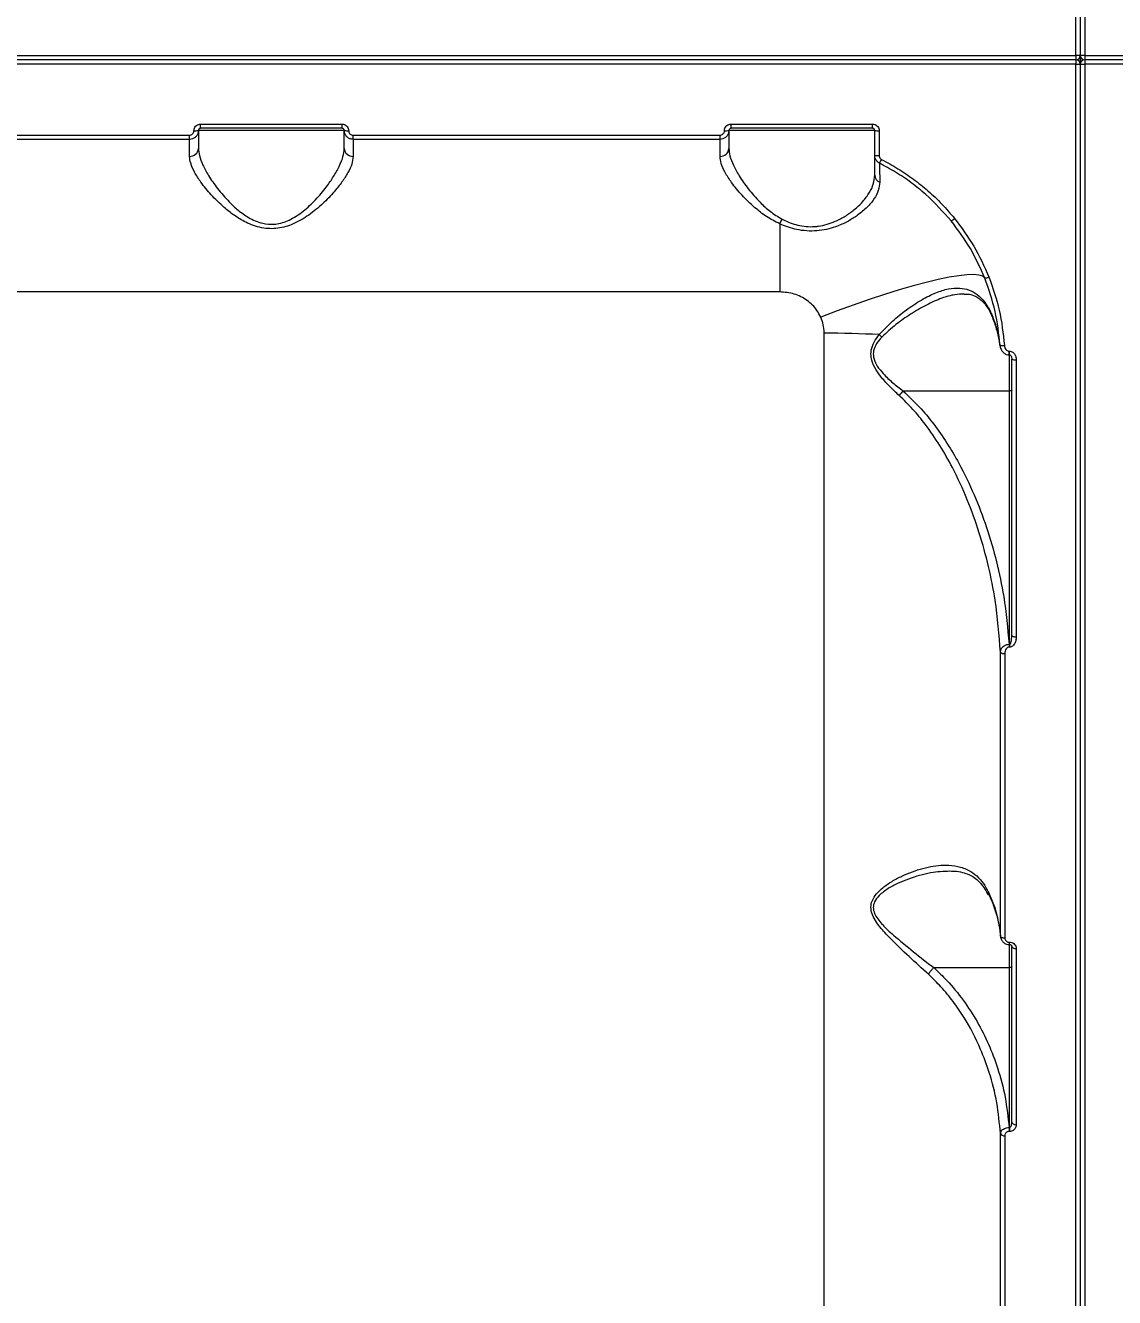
# Model space of a CAD drawing. Header units: millimetres. Extents: x -8760 to 8364, y -7998 to 7451.
# Drawn here: x 2222.8 to 2469.1, y -2688.5 to -2400.8 of the extents above; entities that cross this region are included whole.
import ezdxf

# ---------------------------------------------------------------- set-up
doc = ezdxf.new("R2010")
doc.units = ezdxf.units.MM
for name, color, linetype in [('DIKOM_ОБЪЕКТ', 7, 'Continuous'), ('DIKOM_РАЗМЕР_ЗОНА', 7, 'Continuous'), ('DIKOM_РАЗМЕР_ОБЪЕКТА', 7, 'Continuous')]:
    doc.layers.add(name, color=color, linetype=linetype)
doc.styles.add('style1', font='arial.ttf', dxfattribs={"width": 0.8})
doc.dimstyles.new('1-50', dxfattribs={"dimtxt": 300, "dimasz": 200, "dimexe": 100, "dimexo": 0, "dimgap": 100, "dimtad": 1, "dimtxsty": 'style1', "dimcen": 200, "dimclrd": 7, "dimclre": 7, "dimclrt": 7, "dimadec": 1, "dimazin": 2, "dimtfac": 1, "dimtmove": 0, "dimatfit": 2, "dimfxl": 0, "dimlwd": 25, "dimlwe": 18, "dimarcsym": 0})

# ---------------------------------------------------------------- blocks, each defined once
blk = doc.blocks.new('*D21')
at = {"layer": 'Defpoints', "color": 0, "transparency": 16777216}
for p in [(-7755.65, -10.55), (8364.4, -2410.44), (8364.4, -7897.56)]:
    blk.add_point(p, dxfattribs=at)
at = {"layer": 'DIKOM_РАЗМЕР_ЗОНА', "color": 7, "lineweight": 18, "transparency": 16777216}
for p, q in [((-7755.65, -10.55), (-7755.65, -7997.56)), ((8364.4, -2410.44), (8364.4, -7997.56))]:
    blk.add_line(p, q, dxfattribs=at)
at = {"layer": 'DIKOM_РАЗМЕР_ЗОНА', "color": 7, "lineweight": 25, "transparency": 16777216}
blk.add_line((-7555.65, -7897.56), (8164.4, -7897.56), dxfattribs=at)
at = {"layer": 'DIKOM_РАЗМЕР_ЗОНА', "color": 7, "transparency": 16777216}
for points in [[(-7555.65, -7864.23), (-7555.65, -7930.9), (-7755.65, -7897.56)], [(8164.4, -7864.23), (8164.4, -7930.9), (8364.4, -7897.56)]]:
    blk.add_solid(points, dxfattribs=at)
at = {"layer": 'DIKOM_РАЗМЕР_ЗОНА', "color": 7, "transparency": 16777216, "insert": (1040.74, -7644.39), "char_height": 300, "attachment_point": 5, "style": 'style1'}
blk.add_mtext('16100', dxfattribs=at)
blk = doc.blocks.new('*D19')
at = {"layer": 'Defpoints', "color": 0, "transparency": 16777216}
for p in [(-5756.7, -306.55), (6365.48, -2710.55), (6365.48, -7111.41)]:
    blk.add_point(p, dxfattribs=at)
at = {"layer": 'DIKOM_РАЗМЕР_ОБЪЕКТА', "color": 7, "lineweight": 18, "transparency": 16777216}
for p, q in [((-5756.7, -306.55), (-5756.7, -7211.41)), ((6365.48, -2710.55), (6365.48, -7211.41))]:
    blk.add_line(p, q, dxfattribs=at)
at = {"layer": 'DIKOM_РАЗМЕР_ОБЪЕКТА', "color": 7, "lineweight": 25, "transparency": 16777216}
blk.add_line((-5556.7, -7111.41), (6165.48, -7111.41), dxfattribs=at)
at = {"layer": 'DIKOM_РАЗМЕР_ОБЪЕКТА', "color": 7, "transparency": 16777216}
for points in [[(-5556.7, -7078.08), (-5556.7, -7144.75), (-5756.7, -7111.41)], [(6165.48, -7078.08), (6165.48, -7144.75), (6365.48, -7111.41)]]:
    blk.add_solid(points, dxfattribs=at)
at = {"layer": 'DIKOM_РАЗМЕР_ОБЪЕКТА', "color": 7, "transparency": 16777216, "insert": (1047.24, -6858.24), "char_height": 300, "attachment_point": 5, "style": 'style1'}
blk.add_mtext('12100', dxfattribs=at)

msp = doc.modelspace()

# ---------------------------------------------------------------- linework, layer by layer
at = {"layer": 'DIKOM_ОБЪЕКТ', "color": 7, "linetype": 'Continuous', "lineweight": 15}
for p, q in [((2460.392, -2407.552), (2460.392, -1988.554)), ((2461.392, -1989.554), (2461.392, -2407.554)), ((2462.391, -1988.554), (2462.391, -2407.552)), ((1976.392, -2407.552), (2460.392, -2407.552)), ((2460.392, -2407.552), (2460.392, -2408.554)), ((2461.392, -2407.554), (2461.392, -2409.554)), ((2462.391, -2407.552), (2946.392, -2407.552)), ((2462.391, -2407.552), (2462.391, -2408.554)), ((2460.392, -2408.554), (1976.392, -2408.554)), ((2460.392, -2409.557), (1976.392, -2409.557)), ((2460.392, -2408.554), (2460.392, -2409.557)), ((2460.392, -2828.554), (2460.392, -2409.557)), ((2461.392, -2409.554), (2461.392, -2827.554)), ((2946.392, -2408.554), (2462.391, -2408.554)), ((2462.391, -2408.554), (2462.391, -2409.557)), ((2946.392, -2409.557), (2462.391, -2409.557)), ((2462.391, -2409.557), (2462.391, -2828.554)), ((2176.892, -2425.595), (2259.892, -2425.595)), ((2259.892, -2426.554), (2259.892, -2425.595)), ((2261.891, -2424.554), (2261.891, -2428.605)), ((2294.892, -2424.554), (2261.891, -2424.554)), ((2262.392, -2423.089), (2294.391, -2423.089)), ((2262.392, -2424.054), (2262.392, -2423.089)), ((2294.391, -2424.054), (2262.392, -2424.054)), ((2294.391, -2424.054), (2294.391, -2423.089)), ((2294.892, -2428.605), (2294.892, -2424.554)), ((2296.892, -2425.595), (2379.892, -2425.595)), ((2296.892, -2426.554), (2296.892, -2425.595)), ((2379.892, -2426.554), (2379.892, -2425.595)), ((2381.892, -2424.554), (2381.892, -2428.605)), ((2414.892, -2424.554), (2381.892, -2424.554)), ((2382.392, -2423.089), (2414.392, -2423.089)), ((2382.392, -2424.054), (2382.392, -2423.089)), ((2414.392, -2424.054), (2382.392, -2424.054)), ((2414.392, -2424.054), (2414.392, -2423.089)), ((2414.892, -2430.167), (2414.892, -2424.554)), ((2415.892, -2424.592), (2415.892, -2430.219)), ((2259.892, -2426.554), (2176.892, -2426.554)), ((2259.892, -2430.412), (2259.892, -2426.554)), ((2296.892, -2426.554), (2296.892, -2430.412)), ((2379.892, -2426.554), (2296.892, -2426.554)), ((2379.892, -2430.412), (2379.892, -2426.554)), ((2393.391, -2445.648), (2393.391, -2461.057)), ((2393.391, -2461.057), (2043.392, -2461.057)), ((2441.494, -2466.705), (2441.504, -2466.728)), ((2403.442, -2790.554), (2403.442, -2470.402)), ((2445.297, -2474.458), (2445.392, -2474.458)), ((2445.297, -2475.301), (2445.297, -2474.458)), ((2445.392, -2475.301), (2445.392, -2474.458)), ((2445.297, -2475.301), (2445.392, -2475.301)), ((2445.392, -2483.471), (2445.392, -2475.291)), ((2445.891, -2538.755), (2445.891, -2476.238)), ((2446.892, -2476.4), (2446.892, -2539.066)), ((2421.279, -2483.471), (2445.392, -2483.471)), ((2445.392, -2540.76), (2445.392, -2483.471)), ((2445.27, -2540.76), (2445.392, -2540.76)), ((2445.27, -2540.76), (2445.27, -2541.407)), ((2445.392, -2540.76), (2445.392, -2541.407)), ((2443.334, -2606.749), (2443.334, -2542.569)), ((2444.332, -2542.866), (2444.332, -2607.187)), ((2445.392, -2541.407), (2445.27, -2541.407)), ((2443.268, -2606.458), (2443.302, -2606.883)), ((2445.359, -2608.16), (2445.392, -2608.16)), ((2445.359, -2608.684), (2445.359, -2608.16)), ((2445.359, -2608.684), (2445.392, -2608.684)), ((2445.392, -2608.684), (2445.392, -2608.16)), ((2445.392, -2613.907), (2445.392, -2608.683)), ((2445.891, -2648.866), (2445.891, -2609.097)), ((2446.892, -2609.576), (2446.892, -2649.439)), ((2428.232, -2613.907), (2445.392, -2613.907)), ((2445.392, -2650.061), (2445.392, -2613.907)), ((2445.288, -2650.061), (2445.392, -2650.061)), ((2445.288, -2650.061), (2445.288, -2650.961)), ((2445.392, -2650.061), (2445.392, -2650.961)), ((2443.334, -2717.221), (2443.334, -2651.39)), ((2444.332, -2651.927), (2444.332, -2717.904)), ((2445.392, -2650.961), (2445.288, -2650.961))]:
    msp.add_line(p, q, dxfattribs=at)
at = {"layer": 'DIKOM_ОБЪЕКТ', "color": 7, "linetype": 'Continuous', "lineweight": 15, "flags": 128}
for points in [[(2439.785, -2457.938), (2439.308, -2457.524), (2438.469, -2457.26), (2437.276, -2457.151), (2435.742, -2457.196), (2433.882, -2457.396), (2431.714, -2457.749), (2429.259, -2458.251), (2426.541, -2458.897), (2423.589, -2459.681), (2420.429, -2460.595), (2417.095, -2461.63), (2413.618, -2462.776), (2410.033, -2464.021), (2406.376, -2465.353), (2402.682, -2466.76)], [(2441.438, -2466.376), (2441.468, -2466.627), (2441.494, -2466.705)], [(2445.891, -2483.305), (2445.882, -2483.338), (2445.854, -2483.369), (2445.807, -2483.397), (2445.745, -2483.422), (2445.669, -2483.443), (2445.583, -2483.458), (2445.489, -2483.468), (2445.392, -2483.471)], [(2445.891, -2538.755), (2445.911, -2538.816), (2445.968, -2538.874), (2446.06, -2538.928), (2446.185, -2538.975), (2446.336, -2539.013), (2446.509, -2539.042), (2446.696, -2539.06), (2446.892, -2539.066)], [(2443.334, -2606.749), (2443.365, -2606.836), (2443.43, -2606.919), (2443.527, -2606.995), (2443.651, -2607.061), (2443.799, -2607.115), (2443.966, -2607.154), (2444.146, -2607.179), (2444.332, -2607.187)], [(2445.891, -2609.097), (2445.911, -2609.191), (2445.968, -2609.28), (2446.06, -2609.363), (2446.185, -2609.436), (2446.336, -2609.495), (2446.509, -2609.54), (2446.696, -2609.567), (2446.892, -2609.576)], [(2445.891, -2613.746), (2445.882, -2613.777), (2445.854, -2613.807), (2445.807, -2613.835), (2445.745, -2613.859), (2445.669, -2613.88), (2445.583, -2613.894), (2445.489, -2613.904), (2445.392, -2613.907)], [(2445.891, -2648.866), (2445.911, -2648.978), (2445.968, -2649.085), (2446.06, -2649.184), (2446.185, -2649.271), (2446.336, -2649.343), (2446.509, -2649.396), (2446.696, -2649.428), (2446.892, -2649.439)]]:
    msp.add_lwpolyline(points, dxfattribs=at)
at = {"layer": 'DIKOM_ОБЪЕКТ', "color": 7, "linetype": 'Continuous', "lineweight": 15}
for centre, radius, start, end in [((2460.644, -2511.473), 103.922, 89.58774, 90.13904), ((2460.392, -2407.554), 1, 270, 0), ((2462.139, -2511.509), 103.958, 89.86106, 90.41217), ((2462.392, -2407.554), 1, 180, 270), ((2460.392, -2409.554), 1, 0, 90), ((2460.64, -2303.917), 105.64, 269.86545, 270.40778), ((2462.392, -2409.554), 1, 90, 180), ((2462.143, -2303.879), 105.678, 269.59232, 270.13446), ((2261.141, -2418.023), 6.574, 267.82191, 276.55102), ((2295.642, -2418.023), 6.574, 263.44898, 272.17809), ((2381.141, -2418.02), 6.577, 267.82344, 276.54949), ((2415.642, -2418.023), 6.574, 263.44898, 272.17809), ((2259.984, -2428.503), 1.911, 267.24198, 356.96167), ((2296.8, -2428.503), 1.911, 183.03833, 272.75802), ((2379.983, -2428.503), 1.911, 267.24638, 356.95048), ((2415.642, -2425.336), 4.889, 261.17144, 272.92525), ((2407.71, -2426.949), 9.672, 328.85679, 334.50041), ((2416.652, -2434.6), 1.761, 181.83557, 248.85886), ((2387.03, -2441.695), 7.489, 328.14135, 337.15436), ((2430.536, -2441.843), 3.554, 297.46287, 312.79613), ((2439.629, -2455.563), 2.381, 273.77036, 297.08482), ((2403.562, -2706.821), 236.419, 87.00383, 90.02919), ((2420.09, -2466.295), 6.084, 226.72494, 234.33936), ((2443.87, -2471.221), 1.972, 250.87217, 280.19948), ((2446.648, -2474.73), 1.688, 243.35783, 278.29386), ((2427.396, -2489.438), 8.546, 135.71211, 144.6088), ((2444.129, -2541.721), 1.162, 226.86551, 280.03217), ((2444.182, -2651.01), 0.928, 204.10775, 279.28696)]:
    msp.add_arc(centre, radius, start, end, dxfattribs=at)
for points, knots in [([(2261.891, -2424.554), (2261.882, -2424.702), (2261.857, -2425.074), (2261.617, -2425.637), (2261.165, -2426.144), (2260.566, -2426.488), (2260.116, -2426.532), (2259.892, -2426.554)], [0, 0, 0, 0, 0.141718, 0.3563896, 0.5709516, 0.785457, 1, 1, 1, 1]), ([(2259.892, -2425.595), (2260.004, -2425.584), (2260.229, -2425.561), (2260.528, -2425.389), (2260.754, -2425.135), (2260.874, -2424.853), (2260.887, -2424.666), (2260.892, -2424.592)], [0, 0, 0, 0, 0.2141742, 0.4285127, 0.6431676, 0.8580621, 1, 1, 1, 1]), ([(2260.892, -2424.592), (2260.899, -2424.481), (2260.917, -2424.202), (2261.097, -2423.779), (2261.436, -2423.398), (2261.886, -2423.139), (2262.223, -2423.105), (2262.392, -2423.089)], [0, 0, 0, 0, 0.1418457, 0.3567193, 0.5712868, 0.7856776, 1, 1, 1, 1]), ([(2262.392, -2424.054), (2262.335, -2424.06), (2262.223, -2424.071), (2262.073, -2424.157), (2261.96, -2424.284), (2261.9, -2424.424), (2261.894, -2424.517), (2261.891, -2424.554)], [0, 0, 0, 0, 0.2139967, 0.4282554, 0.6428197, 0.8579091, 1, 1, 1, 1]), ([(2294.391, -2423.089), (2294.502, -2423.096), (2294.78, -2423.114), (2295.202, -2423.294), (2295.583, -2423.634), (2295.842, -2424.085), (2295.875, -2424.423), (2295.892, -2424.592)], [0, 0, 0, 0, 0.1406849, 0.3551046, 0.5699092, 0.7849029, 1, 1, 1, 1]), ([(2294.892, -2424.554), (2294.886, -2424.498), (2294.875, -2424.386), (2294.789, -2424.236), (2294.662, -2424.122), (2294.521, -2424.063), (2294.428, -2424.057), (2294.391, -2424.054)], [0, 0, 0, 0, 0.2154957, 0.4306978, 0.6452619, 0.8596237, 1, 1, 1, 1]), ([(2296.892, -2426.554), (2296.745, -2426.545), (2296.374, -2426.52), (2295.811, -2426.281), (2295.303, -2425.829), (2294.958, -2425.229), (2294.914, -2424.779), (2294.892, -2424.554)], [0, 0, 0, 0, 0.1407129, 0.3554748, 0.5702957, 0.7851567, 1, 1, 1, 1]), ([(2295.892, -2424.592), (2295.903, -2424.705), (2295.925, -2424.93), (2296.097, -2425.231), (2296.351, -2425.458), (2296.633, -2425.578), (2296.818, -2425.59), (2296.892, -2425.595)], [0, 0, 0, 0, 0.2151556, 0.4301612, 0.6449475, 0.8595627, 1, 1, 1, 1]), ([(2381.892, -2424.554), (2381.882, -2424.702), (2381.857, -2425.074), (2381.617, -2425.637), (2381.165, -2426.144), (2380.566, -2426.488), (2380.116, -2426.532), (2379.892, -2426.554)], [0, 0, 0, 0, 0.1417138, 0.3564083, 0.5709641, 0.7854632, 1, 1, 1, 1]), ([(2379.892, -2425.595), (2380.004, -2425.584), (2380.229, -2425.562), (2380.528, -2425.389), (2380.754, -2425.135), (2380.875, -2424.853), (2380.887, -2424.666), (2380.892, -2424.592)], [0, 0, 0, 0, 0.2143014, 0.428617, 0.6431479, 0.8580772, 1, 1, 1, 1]), ([(2380.892, -2424.592), (2380.899, -2424.481), (2380.917, -2424.202), (2381.097, -2423.779), (2381.436, -2423.398), (2381.886, -2423.139), (2382.223, -2423.105), (2382.392, -2423.089)], [0, 0, 0, 0, 0.1418407, 0.3567237, 0.571368, 0.7857682, 1, 1, 1, 1]), ([(2382.392, -2424.054), (2382.335, -2424.06), (2382.223, -2424.071), (2382.073, -2424.157), (2381.96, -2424.284), (2381.9, -2424.424), (2381.894, -2424.517), (2381.892, -2424.554)], [0, 0, 0, 0, 0.21401758, 0.42803155, 0.64281837, 0.85792875, 1, 1, 1, 1]), ([(2414.392, -2423.089), (2414.502, -2423.096), (2414.78, -2423.114), (2415.202, -2423.294), (2415.583, -2423.634), (2415.842, -2424.085), (2415.875, -2424.423), (2415.892, -2424.592)], [0, 0, 0, 0, 0.1405957, 0.3551269, 0.5698736, 0.7848851, 1, 1, 1, 1]), ([(2414.892, -2424.554), (2414.886, -2424.498), (2414.875, -2424.386), (2414.789, -2424.236), (2414.662, -2424.123), (2414.521, -2424.063), (2414.428, -2424.057), (2414.392, -2424.054)], [0, 0, 0, 0, 0.2154676, 0.4306923, 0.6455056, 0.8596089, 1, 1, 1, 1]), ([(2296.892, -2430.412), (2296.827, -2430.967), (2296.698, -2432.079), (2295.773, -2434.056), (2294.424, -2436.177), (2292.538, -2438.554), (2290.087, -2441.134), (2287, -2443.692), (2283.602, -2445.727), (2280.479, -2446.68), (2278.034, -2446.798), (2276.157, -2446.586), (2274.323, -2446.063), (2272.208, -2445.142), (2269.956, -2443.763), (2267.306, -2441.662), (2264.703, -2439.109), (2262.495, -2436.391), (2260.962, -2433.983), (2260.058, -2431.994), (2259.944, -2430.91), (2259.892, -2430.412)], [0, 0, 0, 0, 0.0554754, 0.1110242, 0.1664973, 0.2220047, 0.2900236, 0.3579617, 0.4226742, 0.4774069, 0.5052472, 0.5330946, 0.5627084, 0.592376, 0.640429, 0.688582, 0.7603266, 0.8320622, 0.8910004, 0.9498677, 1, 1, 1, 1]), ([(2261.891, -2428.605), (2261.938, -2429.129), (2262.04, -2430.265), (2262.843, -2432.346), (2264.198, -2434.858), (2266.167, -2437.704), (2268.462, -2440.377), (2270.839, -2442.593), (2272.831, -2444.044), (2274.738, -2445.028), (2276.67, -2445.683), (2278.401, -2445.827), (2280.023, -2445.636), (2281.308, -2445.309), (2283.499, -2444.364), (2286.097, -2442.528), (2288.824, -2439.847), (2291.004, -2437.163), (2292.687, -2434.663), (2293.882, -2432.453), (2294.717, -2430.37), (2294.833, -2429.198), (2294.892, -2428.605)], [0, 0, 0, 0, 0.0507145, 0.109915, 0.1707244, 0.2426524, 0.3164739, 0.3637493, 0.4119881, 0.4400454, 0.4688588, 0.5100982, 0.5210847, 0.5468166, 0.5734081, 0.6369331, 0.7046123, 0.7741494, 0.8302515, 0.8873299, 0.9428798, 1, 1, 1, 1]), ([(2393.391, -2445.648), (2392.369, -2445.125), (2390.319, -2444.079), (2387.475, -2441.802), (2384.769, -2439.188), (2382.549, -2436.462), (2380.996, -2434.045), (2380.066, -2432.027), (2379.947, -2430.925), (2379.892, -2430.412)], [0, 0, 0, 0, 0.1281481, 0.2567368, 0.4268163, 0.5968775, 0.7373093, 0.87757, 1, 1, 1, 1]), ([(2381.892, -2428.605), (2381.941, -2429.145), (2382.047, -2430.3), (2382.874, -2432.411), (2384.246, -2434.933), (2386.226, -2437.786), (2388.607, -2440.517), (2391.146, -2442.91), (2392.995, -2444.033), (2393.932, -2444.602)], [0, 0, 0, 0, 0.1227107, 0.2624602, 0.4060147, 0.5749232, 0.7482596, 0.8723656, 1, 1, 1, 1]), ([(2415.988, -2431.951), (2415.936, -2431.923), (2415.687, -2431.788), (2415.304, -2431.441), (2414.958, -2430.843), (2414.914, -2430.392), (2414.892, -2430.167)], [0, 0, 0, 0, 0.0806754, 0.3870623, 0.6935821, 1, 1, 1, 1]), ([(2414.892, -2434.656), (2414.892, -2433.81), (2414.892, -2432.068), (2414.892, -2430.493), (2414.892, -2430.277), (2414.892, -2430.167)], [0, 0, 0, 0, 0.3175199, 0.6539179, 1, 1, 1, 1]), ([(2415.892, -2430.219), (2415.903, -2430.332), (2415.925, -2430.557), (2416.098, -2430.857), (2416.289, -2431.031), (2416.414, -2431.099), (2416.44, -2431.113)], [0, 0, 0, 0, 0.3067312, 0.613385, 0.919537, 1, 1, 1, 1]), ([(2416.44, -2431.113), (2417.681, -2431.781), (2420.165, -2433.119), (2423.663, -2435.506), (2426.992, -2438.181), (2430.128, -2441.145), (2432.01, -2443.349), (2432.951, -2444.451)], [0, 0, 0, 0, 0.1976847, 0.3953877, 0.5930934, 0.7965421, 1, 1, 1, 1]), ([(2415.988, -2431.951), (2415.989, -2432.047), (2415.992, -2432.242), (2416.001, -2433.649), (2416.01, -2435.131), (2416.015, -2435.994), (2416.017, -2436.242)], [0, 0, 0, 0, 0.3362293, 0.6822358, 0.908786, 1, 1, 1, 1]), ([(2432.175, -2444.997), (2430.337, -2442.936), (2427.551, -2439.814), (2423.163, -2436.321), (2419.676, -2433.931), (2417.205, -2432.605), (2415.988, -2431.951)], [0, 0, 0, 0, 0.3951728, 0.5986772, 0.8021848, 1, 1, 1, 1]), ([(2416.017, -2436.242), (2415.957, -2436.856), (2415.835, -2438.103), (2414.83, -2440.016), (2413.253, -2441.926), (2411.255, -2443.619), (2408.963, -2445.066), (2406.747, -2446.102), (2404.503, -2446.824), (2402.36, -2447.233), (2400.08, -2447.341), (2397.235, -2447.041), (2394.985, -2446.346), (2393.605, -2445.741), (2393.391, -2445.648)], [0, 0, 0, 0, 0.1084787, 0.2202175, 0.3276466, 0.4383063, 0.5237996, 0.6115047, 0.6745107, 0.7390872, 0.8027697, 0.8688928, 0.9797278, 1, 1, 1, 1]), ([(2393.932, -2444.602), (2394.128, -2444.701), (2395.383, -2445.329), (2397.367, -2446.029), (2399.87, -2446.345), (2401.279, -2446.296), (2402.708, -2446.116), (2404.152, -2445.796), (2406.214, -2445.032), (2408.284, -2443.93), (2410.396, -2442.42), (2412.276, -2440.631), (2413.744, -2438.647), (2414.705, -2436.625), (2414.829, -2435.318), (2414.892, -2434.656)], [0, 0, 0, 0, 0.0200979, 0.1287259, 0.1852693, 0.2440008, 0.254861, 0.3167933, 0.3805861, 0.4664162, 0.5546279, 0.6638229, 0.7761654, 0.8865548, 1, 1, 1, 1]), ([(2439.785, -2457.938), (2438.778, -2455.666), (2436.738, -2451.069), (2433.708, -2447.037), (2432.175, -2444.997)], [0, 0, 0, 0, 0.4941558, 1, 1, 1, 1]), ([(2432.951, -2444.451), (2434.48, -2446.488), (2437.575, -2450.608), (2439.659, -2455.306), (2440.713, -2457.682)], [0, 0, 0, 0, 0.49417714, 1, 1, 1, 1]), ([(2415.919, -2470.725), (2416.893, -2469.677), (2418.841, -2467.58), (2422.138, -2465.023), (2425.443, -2462.795), (2428.644, -2461.191), (2431.566, -2460.283), (2434.069, -2460.082), (2436.244, -2460.532), (2438.112, -2461.535), (2439.744, -2463.183), (2440.814, -2464.917), (2441.317, -2466.092), (2441.438, -2466.376)], [0, 0, 0, 0, 0.1036793, 0.2075426, 0.3205725, 0.4335386, 0.5338116, 0.6340009, 0.7184882, 0.8029094, 0.8879577, 0.9729283, 1, 1, 1, 1]), ([(2443.224, -2473.084), (2442.953, -2470.53), (2442.406, -2465.358), (2440.666, -2460.432), (2439.785, -2457.938)], [0, 0, 0, 0, 0.4938471, 1, 1, 1, 1]), ([(2440.713, -2457.682), (2441.591, -2460.168), (2443.371, -2465.201), (2443.934, -2470.486), (2444.219, -2473.161)], [0, 0, 0, 0, 0.4938406, 1, 1, 1, 1]), ([(2402.682, -2466.76), (2402.415, -2466.241), (2401.666, -2464.786), (2399.66, -2462.862), (2396.71, -2461.345), (2394.505, -2461.153), (2393.391, -2461.057)], [0, 0, 0, 0, 0.1529615, 0.4283734, 0.7114383, 1, 1, 1, 1]), ([(2435.138, -2461.576), (2434.441, -2461.588), (2432.828, -2461.617), (2429.959, -2462.459), (2426.589, -2463.926), (2423.105, -2465.996), (2419.644, -2468.335), (2417.576, -2470.271), (2416.543, -2471.238)], [0, 0, 0, 0, 0.1248177, 0.2887489, 0.4750079, 0.6613824, 0.8308446, 1, 1, 1, 1]), ([(2435.133, -2461.543), (2435.306, -2461.536), (2435.948, -2461.509), (2436.918, -2461.729), (2438.028, -2462.185), (2438.988, -2462.879), (2439.87, -2463.796), (2440.653, -2464.956), (2441.201, -2465.958), (2441.438, -2466.6), (2441.487, -2466.732)], [0, 0, 0, 0, 0.0619112, 0.2305044, 0.4060302, 0.5532366, 0.6921456, 0.8399199, 0.9668604, 1, 1, 1, 1]), ([(2403.442, -2470.402), (2403.441, -2470.343), (2403.437, -2469.703), (2403.309, -2468.45), (2402.894, -2467.33), (2402.682, -2466.76)], [0, 0, 0, 0, 0.0468095, 0.5142709, 1, 1, 1, 1]), ([(2441.438, -2466.376), (2441.806, -2467.355), (2442.633, -2469.554), (2443.013, -2471.824), (2443.224, -2473.084)], [0, 0, 0, 0, 0.4451163, 1, 1, 1, 1]), ([(2441.442, -2466.723), (2441.531, -2466.938), (2441.993, -2468.047), (2442.607, -2470.095), (2443.058, -2472.064), (2443.165, -2473.12), (2443.177, -2473.243)], [0, 0, 0, 0, 0.1011299, 0.5220073, 0.944157, 1, 1, 1, 1]), ([(2420.429, -2484.489), (2419.687, -2483.801), (2418.203, -2482.426), (2416.303, -2480.319), (2414.8, -2478.18), (2414.002, -2476.151), (2414.031, -2474.13), (2414.709, -2472.337), (2415.505, -2471.277), (2415.919, -2470.725)], [0, 0, 0, 0, 0.1847855, 0.3692519, 0.509085, 0.6522129, 0.7508577, 0.8702084, 1, 1, 1, 1]), ([(2416.543, -2471.238), (2416.11, -2471.723), (2415.293, -2472.638), (2414.562, -2474.236), (2414.532, -2475.959), (2415.022, -2477.106), (2415.783, -2478.353), (2416.973, -2479.782), (2418.961, -2481.648), (2420.506, -2482.863), (2421.279, -2483.471)], [0, 0, 0, 0, 0.1297927, 0.2451222, 0.3384617, 0.4557873, 0.4772307, 0.6177252, 0.808692, 1, 1, 1, 1]), ([(2443.247, -2473.233), (2443.249, -2473.273), (2443.265, -2473.623), (2443.508, -2474.204), (2444.008, -2474.845), (2444.62, -2475.195), (2445.078, -2475.339), (2445.295, -2475.299), (2445.299, -2475.299)], [0, 0, 0, 0, 0.0374529, 0.3320839, 0.5751254, 0.7923828, 0.9964203, 1, 1, 1, 1]), ([(2444.219, -2473.161), (2444.244, -2473.327), (2444.293, -2473.655), (2444.523, -2474.057), (2444.808, -2474.32), (2445.073, -2474.442), (2445.235, -2474.453), (2445.297, -2474.458)], [0, 0, 0, 0, 0.27346158, 0.5393027, 0.73862408, 0.89896765, 1, 1, 1, 1]), ([(2445.392, -2474.458), (2445.501, -2474.467), (2445.755, -2474.489), (2446.145, -2474.689), (2446.529, -2475.079), (2446.83, -2475.673), (2446.87, -2476.149), (2446.892, -2476.4)], [0, 0, 0, 0, 0.1206231, 0.2783667, 0.4706053, 0.720834, 1, 1, 1, 1]), ([(2445.331, -2475.312), (2445.347, -2475.307), (2445.377, -2475.299), (2445.428, -2475.303), (2445.497, -2475.327), (2445.61, -2475.409), (2445.757, -2475.605), (2445.876, -2475.9), (2445.874, -2476.132), (2445.874, -2476.24)], [0, 0, 0, 0, 0.0414365, 0.075985, 0.1212017, 0.2247882, 0.4217926, 0.7317515, 1, 1, 1, 1]), ([(2443.334, -2542.569), (2443.026, -2538.634), (2442.515, -2532.106), (2440.699, -2523.123), (2438.623, -2515.522), (2435.931, -2508.031), (2432.89, -2501.422), (2429.667, -2495.734), (2426.664, -2491.35), (2423.597, -2487.564), (2421.488, -2485.516), (2420.429, -2484.489)], [0, 0, 0, 0, 0.1867521, 0.3097307, 0.4327029, 0.5585124, 0.6842843, 0.7740105, 0.8643084, 0.9318939, 1, 1, 1, 1]), ([(2421.279, -2483.471), (2422.533, -2484.641), (2425.044, -2486.982), (2428.318, -2490.988), (2431.294, -2495.255), (2434.41, -2500.554), (2437.469, -2506.887), (2440.297, -2514.347), (2442.52, -2522.057), (2444.385, -2530.878), (2444.948, -2537.158), (2445.27, -2540.76)], [0, 0, 0, 0, 0.0792701, 0.1585951, 0.2405904, 0.322608, 0.4472335, 0.5718949, 0.699863, 0.8278381, 1, 1, 1, 1]), ([(2443.334, -2542.569), (2443.368, -2542.337), (2443.436, -2541.877), (2443.847, -2541.322), (2444.335, -2540.983), (2444.804, -2540.802), (2445.112, -2540.774), (2445.27, -2540.76)], [0, 0, 0, 0, 0.2704635, 0.5335575, 0.718144, 0.8553121, 1, 1, 1, 1]), ([(2445.392, -2540.76), (2445.409, -2540.757), (2445.447, -2540.752), (2445.512, -2540.707), (2445.625, -2540.562), (2445.854, -2539.913), (2445.875, -2539.272), (2445.891, -2538.755)], [0, 0, 0, 0, 0.0239913, 0.0534737, 0.1070981, 0.2794557, 1, 1, 1, 1]), ([(2446.892, -2539.066), (2446.87, -2539.37), (2446.829, -2539.957), (2446.522, -2540.683), (2446.133, -2541.132), (2445.761, -2541.364), (2445.515, -2541.392), (2445.392, -2541.407)], [0, 0, 0, 0, 0.3047505, 0.5876456, 0.7664674, 0.8828635, 1, 1, 1, 1]), ([(2445.27, -2541.407), (2445.19, -2541.415), (2445.031, -2541.433), (2444.796, -2541.58), (2444.555, -2541.861), (2444.369, -2542.312), (2444.344, -2542.675), (2444.332, -2542.866)], [0, 0, 0, 0, 0.1206098, 0.2406072, 0.4168586, 0.6949495, 1, 1, 1, 1]), ([(2427.049, -2615.41), (2425.591, -2614.085), (2422.675, -2611.434), (2418.912, -2607.868), (2416.368, -2605.137), (2415.008, -2603.286), (2414.24, -2601.797), (2413.936, -2600.249), (2414.273, -2598.637), (2415.401, -2596.983), (2417.159, -2595.394), (2419.337, -2594.022), (2422.444, -2592.509), (2426.387, -2591.123), (2430.471, -2590.594), (2433.714, -2590.927), (2436.057, -2591.751), (2437.987, -2593.093), (2439.476, -2594.714), (2440.23, -2596.112), (2440.576, -2596.752)], [0, 0, 0, 0, 0.092468, 0.1848969, 0.239042, 0.2669425, 0.2946871, 0.3210888, 0.3475495, 0.3830707, 0.4307761, 0.4788832, 0.5269485, 0.6276782, 0.7282406, 0.7911957, 0.8540647, 0.9053952, 0.9566747, 1, 1, 1, 1]), ([(2431.885, -2592.102), (2430.442, -2592.165), (2427.396, -2592.299), (2423.412, -2593.5), (2420.165, -2594.784), (2417.884, -2595.968), (2416.036, -2597.365), (2414.827, -2598.832), (2414.458, -2600.286), (2414.782, -2601.653), (2415.536, -2602.911), (2416.237, -2603.743), (2417.387, -2604.986), (2419.72, -2607.117), (2423.659, -2610.318), (2426.707, -2612.71), (2428.232, -2613.907)], [0, 0, 0, 0, 0.12895427, 0.27215144, 0.33926988, 0.406425, 0.47300001, 0.52016617, 0.55416332, 0.58807975, 0.62244413, 0.65702938, 0.66268885, 0.73790214, 0.86891986, 1, 1, 1, 1]), ([(2431.858, -2592.039), (2432.363, -2592.049), (2433.522, -2592.072), (2435.079, -2592.417), (2436.514, -2592.942), (2437.703, -2593.7), (2438.819, -2594.767), (2439.768, -2596.001), (2440.286, -2596.991), (2440.513, -2597.426)], [0, 0, 0, 0, 0.1332459, 0.3055946, 0.4476291, 0.5938019, 0.7432422, 0.8872497, 1, 1, 1, 1]), ([(2440.576, -2596.752), (2440.573, -2596.772), (2440.546, -2596.933), (2440.538, -2597.13), (2440.635, -2597.255), (2440.652, -2597.278)], [0, 0, 0, 0, 0.10368862, 0.83668615, 1, 1, 1, 1]), ([(2440.576, -2596.752), (2440.703, -2597.025), (2441.5, -2598.741), (2442.686, -2602.051), (2443.116, -2605.162), (2443.334, -2606.749)], [0, 0, 0, 0, 0.0849858, 0.5334661, 1, 1, 1, 1]), ([(2440.635, -2597.289), (2440.653, -2597.322), (2441.148, -2598.226), (2441.858, -2600.08), (2442.708, -2602.842), (2443.164, -2604.982), (2443.249, -2606.195), (2443.268, -2606.458)], [0, 0, 0, 0, 0.01144617, 0.31036496, 0.6119771, 0.91581988, 1, 1, 1, 1]), ([(2443.344, -2606.863), (2443.343, -2606.879), (2443.329, -2607.133), (2443.525, -2607.626), (2443.977, -2608.217), (2444.634, -2608.617), (2445.127, -2608.652), (2445.359, -2608.669)], [0, 0, 0, 0, 0.0155248, 0.2612604, 0.5138781, 0.7709647, 1, 1, 1, 1]), ([(2444.332, -2607.187), (2444.344, -2607.302), (2444.37, -2607.531), (2444.568, -2607.835), (2444.854, -2608.055), (2445.139, -2608.15), (2445.308, -2608.157), (2445.359, -2608.16)], [0, 0, 0, 0, 0.23365433, 0.46737401, 0.6955675, 0.90875213, 1, 1, 1, 1]), ([(2445.391, -2608.688), (2445.416, -2608.687), (2445.486, -2608.686), (2445.597, -2608.718), (2445.715, -2608.777), (2445.816, -2608.871), (2445.884, -2608.983), (2445.881, -2609.059), (2445.88, -2609.098)], [0, 0, 0, 0, 0.067635, 0.1856136, 0.3242301, 0.5016384, 0.7458431, 1, 1, 1, 1]), ([(2445.392, -2608.16), (2445.467, -2608.163), (2445.714, -2608.174), (2446.128, -2608.31), (2446.548, -2608.628), (2446.836, -2609.072), (2446.873, -2609.408), (2446.892, -2609.576)], [0, 0, 0, 0, 0.0932127, 0.3039139, 0.5302705, 0.7652037, 1, 1, 1, 1]), ([(2427.049, -2615.41), (2427.076, -2615.363), (2427.165, -2615.208), (2427.391, -2614.873), (2427.765, -2614.394), (2428.074, -2614.07), (2428.228, -2613.908)], [0, 0, 0, 0, 0.1074868, 0.3494666, 0.6747014, 1, 1, 1, 1]), ([(2443.334, -2651.39), (2443.111, -2649.076), (2442.661, -2644.417), (2441.037, -2638.062), (2438.629, -2631.527), (2435.836, -2626.153), (2432.653, -2621.53), (2430.003, -2618.279), (2428.011, -2616.345), (2427.049, -2615.41)], [0, 0, 0, 0, 0.1738753, 0.3501408, 0.4880599, 0.6922751, 0.7971152, 0.901938, 1, 1, 1, 1]), ([(2428.232, -2613.907), (2428.231, -2613.907), (2428.23, -2613.907), (2428.229, -2613.907), (2428.228, -2613.908), (2428.228, -2613.908)], [0, 0, 0, 0, 0.4574875, 0.8100266, 1, 1, 1, 1]), ([(2428.228, -2613.908), (2429.238, -2614.861), (2431.662, -2617.147), (2434.981, -2621.227), (2438.124, -2626.066), (2440.71, -2631.194), (2442.875, -2636.913), (2444.546, -2643.211), (2445.041, -2647.778), (2445.288, -2650.061)], [0, 0, 0, 0, 0.09997725, 0.23990191, 0.38031941, 0.52038226, 0.66014374, 0.83006719, 1, 1, 1, 1]), ([(2443.334, -2651.39), (2443.336, -2651.364), (2443.346, -2651.191), (2443.464, -2650.888), (2443.793, -2650.54), (2444.223, -2650.285), (2444.728, -2650.11), (2445.1, -2650.078), (2445.288, -2650.061)], [0, 0, 0, 0, 0.0391324, 0.2683028, 0.4663678, 0.6436174, 0.8198931, 1, 1, 1, 1]), ([(2445.392, -2650.061), (2445.417, -2650.058), (2445.468, -2650.053), (2445.568, -2649.995), (2445.678, -2649.864), (2445.784, -2649.636), (2445.864, -2649.317), (2445.89, -2649.049), (2445.891, -2648.888), (2445.891, -2648.866)], [0, 0, 0, 0, 0.0553926, 0.1098675, 0.2436737, 0.4175932, 0.6518212, 0.9518742, 1, 1, 1, 1]), ([(2446.892, -2649.439), (2446.891, -2649.468), (2446.887, -2649.674), (2446.804, -2650.03), (2446.551, -2650.441), (2446.219, -2650.732), (2445.828, -2650.923), (2445.537, -2650.948), (2445.392, -2650.961)], [0, 0, 0, 0, 0.0392442, 0.2872185, 0.4951777, 0.6709605, 0.8352932, 1, 1, 1, 1]), ([(2445.288, -2650.961), (2445.194, -2650.969), (2445.005, -2650.985), (2444.753, -2651.108), (2444.543, -2651.293), (2444.386, -2651.552), (2444.335, -2651.776), (2444.332, -2651.907), (2444.332, -2651.927)], [0, 0, 0, 0, 0.1674229, 0.3344371, 0.5091732, 0.7130706, 0.9577644, 1, 1, 1, 1])]:
    msp.add_open_spline(points, degree=3, knots=knots, dxfattribs=at)

# ---------------------------------------------------------------- dimensions: what is measured, and where the dimension line sits
at = {"layer": 'DIKOM_РАЗМЕР_ЗОНА'}
dim = msp.add_linear_dim(base=(8364.404, -7897.564), p1=(-7755.645, -10.554), p2=(8364.404, -2410.44), text='16100', dimstyle='1-50', dxfattribs=at)
dim.commit()
dim.dimension.update_dxf_attribs({"geometry": '*D21', "text_midpoint": (1040.741, -7897.564), "dimtype": 160})
at = {"layer": 'DIKOM_РАЗМЕР_ОБЪЕКТА'}
dim = msp.add_linear_dim(base=(6365.479, -7111.412), p1=(-5756.695, -306.554), p2=(6365.479, -2710.554), text='12100', dimstyle='1-50', dxfattribs=at)
dim.commit()
dim.dimension.update_dxf_attribs({"geometry": '*D19', "text_midpoint": (1047.24, -7111.412), "dimtype": 160})

doc.saveas('drawing.dxf')
